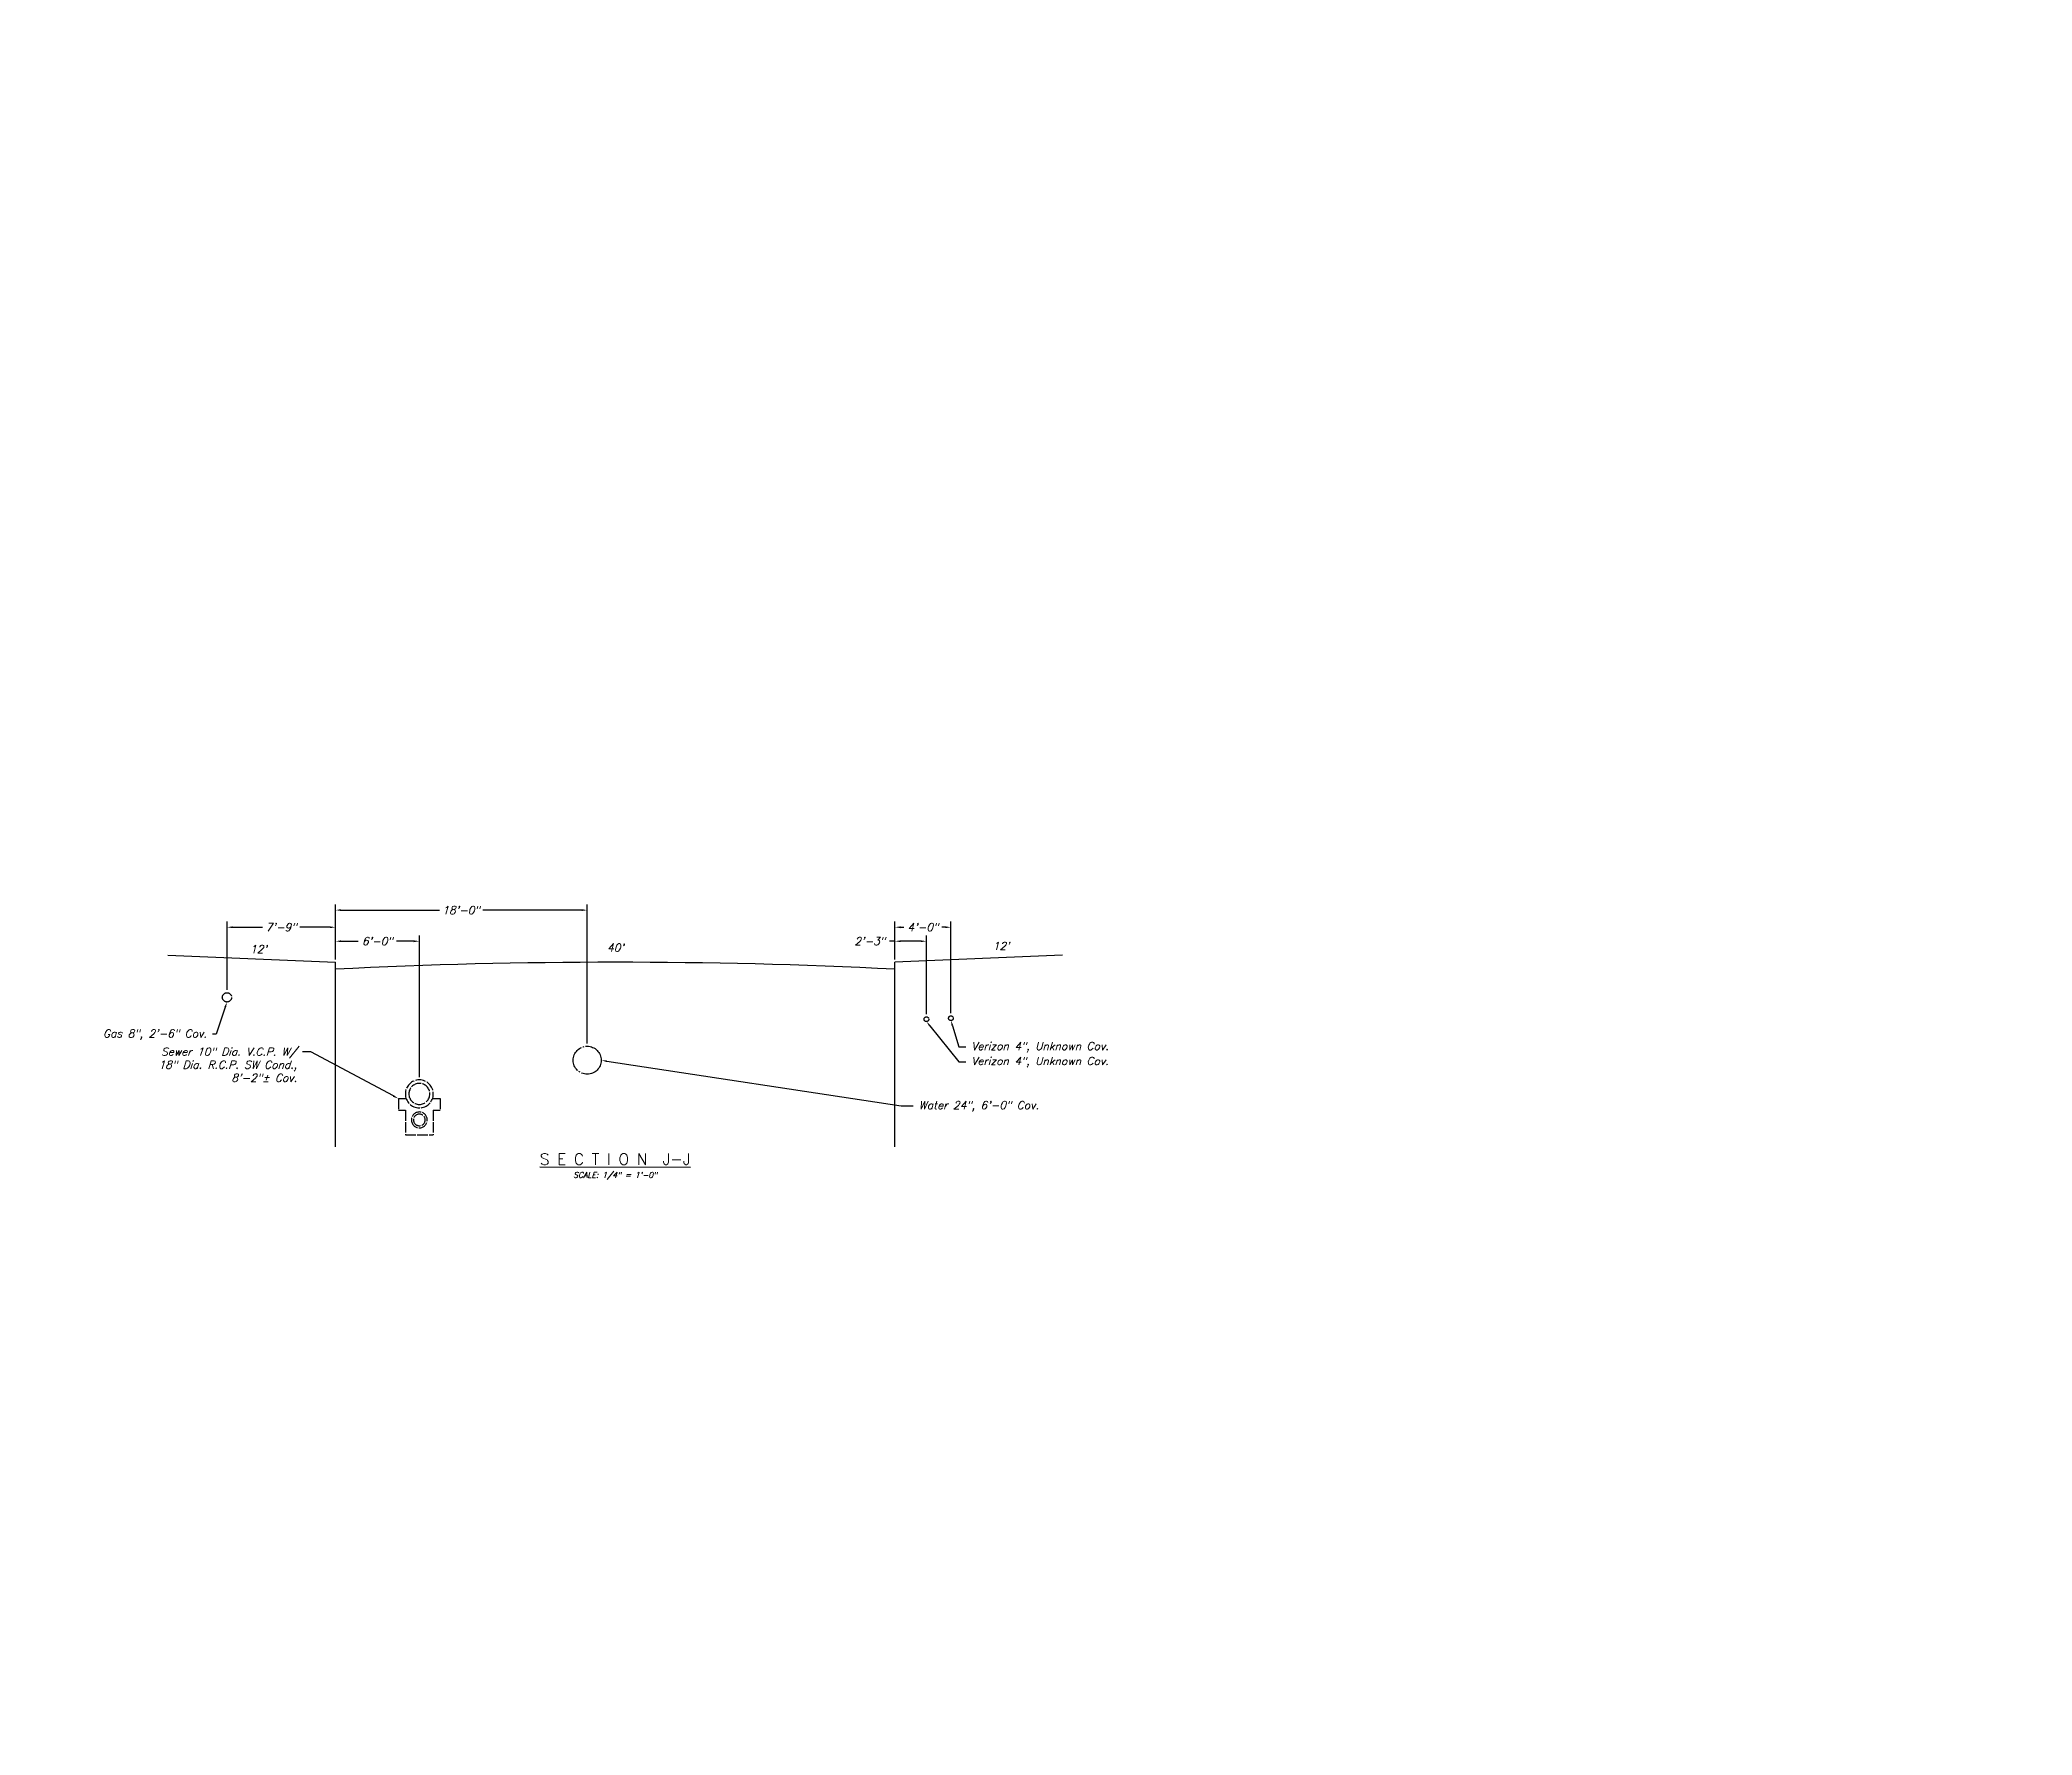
# Model space of a CAD drawing. Header units: feet. Extents: x 2726195 to 2731460, y 295075 to 297838.
# Drawn here: x 2728692.3 to 2728834.7, y 296723.3 to 296844.5 of the extents above; entities that cross this region are included whole.
import ezdxf
from ezdxf import colors
from ezdxf.entities.mleader import LeaderData, LeaderLine
from ezdxf.enums import TextEntityAlignment as Align
from ezdxf.math import Vec2, Vec3

# ---------------------------------------------------------------- set-up
doc = ezdxf.new("R2010")
doc.units = ezdxf.units.FT
doc.header["$MEASUREMENT"] = 0
for name, pattern in [('PWD-NGAS', [2.35, 2, -0.05, 0.1, -0.05, 0.1, -0.05]), ('PWD-SSWR', [3.3, 1.5, -0.15, 1.5, -0.15]), ('PWD-TELE', [1.5, 1, -0.05, 0.1, -0.05, 0.1, -0.05, 0.1, -0.05]), ('PWD-WATR', [2.2, 2, -0.05, 0.1, -0.05])]:
    doc.linetypes.add(name, pattern=pattern)
doc.layers.get('Defpoints').update_dxf_attribs({"color": 8})
for name, color, linetype in [('C-ANNO-SECTION-TXT', 1, 'Continuous'), ('C-EX-MISC', 7, 'Continuous'), ('EX-CURBLINE', 4, 'Continuous'), ('EX-TEXT', 7, 'Continuous'), ('EX-TEXT-GAS', 51, 'Continuous'), ('EX-TEXT-SEWER', 70, 'Continuous'), ('EX-TEXT-VERIZON', 30, 'Continuous'), ('EX-TEXT-VERIZON-W2', 30, 'Continuous'), ('EX-TEXT-WATER', 151, 'Continuous'), ('EX-UTIL-GAS', 51, 'PWD-NGAS'), ('EX-UTIL-SEWER', 70, 'PWD-SSWR'), ('EX-UTIL-VERIZON', 30, 'PWD-TELE'), ('EX-UTIL-WATER', 151, 'PWD-WATR'), ('PROF-TEXT', 7, 'Continuous')]:
    doc.layers.add(name, color=color, linetype=linetype)
doc.styles.add('60', font='simplex.shx', dxfattribs={"oblique": 15, "height": 0.6})
doc.styles.add('EX-100', font='simplex.shx', dxfattribs={"oblique": 15, "height": 0.1})
doc.styles.add('EX-80', font='simplex.shx', dxfattribs={"oblique": 15, "height": 0.08})
doc.styles.add('q140', font='simplex.shx', dxfattribs={"oblique": 15, "height": 0.56})
doc.dimstyles.new('quarter scale', dxfattribs={"dimscale": 4, "dimtxt": 0.14, "dimasz": 0.1, "dimexe": 0.1, "dimexo": 0.05, "dimgap": 0.05, "dimtad": 1, "dimtih": 1, "dimtoh": 1, "dimdec": 0, "dimlfac": 12, "dimzin": 3, "dimdsep": 46, "dimlunit": 3, "dimtxsty": 'q140', "dimcen": 0.05, "dimadec": 0, "dimazin": 0, "dimtfac": 1, "dimtdec": 0, "dimtofl": 0, "dimtmove": 0, "dimatfit": 3, "dimfxl": 1, "dimtolj": 1, "dimtzin": 0, "dimarcsym": 0})

# ---------------------------------------------------------------- blocks, each defined once
blk = doc.blocks.new('A$C7A5C689E')
at = {"layer": 'EX-UTIL-SEWER', "ltscale": 0.5}
for points in [[(-0.95, -0.34), (-1.5, -0.34)], [(-1.5, -0.34), (-1.5, -1.17)], [(-1, -1.17), (-1.5, -1.17)], [(-1, -1.17), (-1, -2.93)], [(1.5, -0.34), (0.95, -0.34)], [(1, -1.17), (1, -2.93)], [(1.5, -1.17), (1, -1.17)], [(1.5, -0.34), (1.5, -1.17)], [(1, -2.93), (-1, -2.93)]]:
    blk.add_lwpolyline(points, dxfattribs=at)
for centre, radius in [((0, 0), 1), ((0, 0), 0.75), ((0, -1.86), 0.567), ((0, -1.86), 0.417)]:
    blk.add_circle(centre, radius, dxfattribs=at)
blk = doc.blocks.new('*D418')
at = {"layer": 'C-EX-MISC', "color": 0, "lineweight": -2, "transparency": 16777216}
for p, q in [((2728705.7, 296776.6), (2728705.7, 296781.48)), ((2728713.45, 296778.78), (2728713.45, 296781.48))]:
    blk.add_line(p, q, dxfattribs=at)
at = {"layer": 'C-EX-MISC', "lineweight": -2, "transparency": 16777216}
for p, q in [((2728706.1, 296781.08), (2728708.23, 296781.08)), ((2728713.05, 296781.08), (2728710.91, 296781.08))]:
    blk.add_line(p, q, dxfattribs=at)
at = {"layer": 'C-EX-MISC', "transparency": 16777216}
for points in [[(2728706.1, 296781.14), (2728706.1, 296781.01), (2728705.7, 296781.08)], [(2728713.05, 296781.14), (2728713.05, 296781.01), (2728713.45, 296781.08)]]:
    blk.add_solid(points, dxfattribs=at)
at = {"layer": 'Defpoints', "color": 0, "transparency": 16777216}
for p in [(2728713.45, 296781.08), (2728713.45, 296778.58), (2728705.7, 296776.4)]:
    blk.add_point(p, dxfattribs=at)
at = {"layer": 'C-EX-MISC', "transparency": 16777216, "insert": (2728709.57, 296781.08), "char_height": 0.56, "attachment_point": 5, "style": 'q140'}
blk.add_mtext('\\A1;7\'-9"', dxfattribs=at)
blk = doc.blocks.new('*D419')
at = {"layer": 'C-EX-MISC', "lineweight": -2, "transparency": 16777216}
for p, q in [((2728753.45, 296780.08), (2728753.05, 296780.08)), ((2728755.3, 296780.08), (2728753.85, 296780.08))]:
    blk.add_line(p, q, dxfattribs=at)
at = {"layer": 'C-EX-MISC', "color": 0, "lineweight": -2, "transparency": 16777216}
for p, q in [((2728753.45, 296778.78), (2728753.45, 296780.48)), ((2728755.7, 296774.87), (2728755.7, 296780.48))]:
    blk.add_line(p, q, dxfattribs=at)
at = {"layer": 'C-EX-MISC', "transparency": 16777216}
for points in [[(2728753.85, 296780.14), (2728753.85, 296780.01), (2728753.45, 296780.08)], [(2728755.3, 296780.14), (2728755.3, 296780.01), (2728755.7, 296780.08)]]:
    blk.add_solid(points, dxfattribs=at)
at = {"layer": 'Defpoints', "color": 0, "transparency": 16777216}
for p in [(2728753.45, 296780.08), (2728753.45, 296778.58), (2728755.7, 296774.67)]:
    blk.add_point(p, dxfattribs=at)
at = {"layer": 'C-EX-MISC', "transparency": 16777216, "insert": (2728751.65, 296780.08), "char_height": 0.56, "attachment_point": 5, "style": 'q140'}
blk.add_mtext('\\A1;2\'-3"', dxfattribs=at)
blk = doc.blocks.new('*D420')
at = {"layer": 'C-EX-MISC', "color": 0, "lineweight": -2, "transparency": 16777216}
for p, q in [((2728753.45, 296778.78), (2728753.45, 296781.48)), ((2728757.45, 296774.94), (2728757.45, 296781.48))]:
    blk.add_line(p, q, dxfattribs=at)
at = {"layer": 'C-EX-MISC', "lineweight": -2, "transparency": 16777216}
for p, q in [((2728753.85, 296781.08), (2728754.08, 296781.08)), ((2728757.05, 296781.08), (2728756.81, 296781.08))]:
    blk.add_line(p, q, dxfattribs=at)
at = {"layer": 'C-EX-MISC', "transparency": 16777216}
for points in [[(2728753.85, 296781.14), (2728753.85, 296781.01), (2728753.45, 296781.08)], [(2728757.05, 296781.14), (2728757.05, 296781.01), (2728757.45, 296781.08)]]:
    blk.add_solid(points, dxfattribs=at)
at = {"layer": 'Defpoints', "color": 0, "transparency": 16777216}
for p in [(2728753.45, 296781.08), (2728753.45, 296778.58), (2728757.45, 296774.74)]:
    blk.add_point(p, dxfattribs=at)
at = {"layer": 'C-EX-MISC', "transparency": 16777216, "insert": (2728755.45, 296781.08), "char_height": 0.56, "attachment_point": 5, "style": 'q140'}
blk.add_mtext('\\A1;4\'-0"', dxfattribs=at)
blk = doc.blocks.new('*D421')
at = {"layer": 'C-EX-MISC', "color": 0, "lineweight": -2, "transparency": 16777216}
for p, q in [((2728713.45, 296778.78), (2728713.45, 296780.48)), ((2728719.45, 296770.36), (2728719.45, 296780.48))]:
    blk.add_line(p, q, dxfattribs=at)
at = {"layer": 'C-EX-MISC', "lineweight": -2, "transparency": 16777216}
for p, q in [((2728713.85, 296780.08), (2728715.08, 296780.08)), ((2728719.05, 296780.08), (2728717.82, 296780.08))]:
    blk.add_line(p, q, dxfattribs=at)
at = {"layer": 'C-EX-MISC', "transparency": 16777216}
for points in [[(2728713.85, 296780.14), (2728713.85, 296780.01), (2728713.45, 296780.08)], [(2728719.05, 296780.14), (2728719.05, 296780.01), (2728719.45, 296780.08)]]:
    blk.add_solid(points, dxfattribs=at)
at = {"layer": 'Defpoints', "color": 0, "transparency": 16777216}
for p in [(2728713.45, 296780.08), (2728713.45, 296778.58), (2728719.45, 296770.16)]:
    blk.add_point(p, dxfattribs=at)
at = {"layer": 'C-EX-MISC', "transparency": 16777216, "insert": (2728716.45, 296780.08), "char_height": 0.56, "attachment_point": 5, "style": 'q140'}
blk.add_mtext('\\A1;6\'-0"', dxfattribs=at)
blk = doc.blocks.new('*D422')
at = {"layer": 'C-EX-MISC', "color": 0, "lineweight": -2, "transparency": 16777216}
for p, q in [((2728713.45, 296778.78), (2728713.45, 296782.7)), ((2728731.45, 296772.77), (2728731.45, 296782.7))]:
    blk.add_line(p, q, dxfattribs=at)
at = {"layer": 'C-EX-MISC', "lineweight": -2, "transparency": 16777216}
for p, q in [((2728713.85, 296782.3), (2728720.89, 296782.3)), ((2728731.05, 296782.3), (2728723.98, 296782.3))]:
    blk.add_line(p, q, dxfattribs=at)
at = {"layer": 'C-EX-MISC', "transparency": 16777216}
for points in [[(2728713.85, 296782.37), (2728713.85, 296782.24), (2728713.45, 296782.3)], [(2728731.05, 296782.37), (2728731.05, 296782.24), (2728731.45, 296782.3)]]:
    blk.add_solid(points, dxfattribs=at)
at = {"layer": 'Defpoints', "color": 0, "transparency": 16777216}
for p in [(2728713.45, 296782.3), (2728713.45, 296778.58), (2728731.45, 296772.57)]:
    blk.add_point(p, dxfattribs=at)
at = {"layer": 'C-EX-MISC', "transparency": 16777216, "insert": (2728722.43, 296782.3), "char_height": 0.56, "attachment_point": 5, "style": 'q140'}
blk.add_mtext('\\A1;18\'-0"', dxfattribs=at)

msp = doc.modelspace()

# ---------------------------------------------------------------- linework, layer by layer
at = {"layer": 'EX-CURBLINE'}
for points in [[(2728701.457, 296779.076), (2728713.447, 296778.575)], [(2728713.447, 296765.379), (2728713.447, 296778.575)], [(2728765.436, 296779.076), (2728753.447, 296778.575)], [(2728753.447, 296765.379), (2728753.447, 296778.575)]]:
    msp.add_lwpolyline(points, dxfattribs=at)
msp.add_arc((2728733.447, 296378.325), 400.25, 87.13581, 92.86419, dxfattribs=at)
at = {"layer": 'EX-UTIL-GAS'}
msp.add_circle((2728705.697, 296776.065), 0.333, dxfattribs=at)
at = {"layer": 'EX-UTIL-VERIZON'}
for centre in [(2728755.697, 296774.502), (2728757.447, 296774.575)]:
    msp.add_circle(centre, 0.167, dxfattribs=at)
at = {"layer": 'EX-UTIL-WATER'}
msp.add_circle((2728731.447, 296771.57), 1, dxfattribs=at)

# ---------------------------------------------------------------- block references
at = {"layer": 'EX-UTIL-SEWER', "ltscale": 0.5, "xscale": -1}
msp.add_blockref('A$C7A5C689E', (2728719.447, 296769.164), dxfattribs=at)

# ---------------------------------------------------------------- texts
at = {"layer": 'C-ANNO-SECTION-TXT', "style": 'q140'}
msp.add_text('%%US E C T I O N  J-J', height=0.8, rotation=359.98451, dxfattribs=at).set_placement((2728733.447, 296764.5), align=Align.MIDDLE_CENTER)
at = {"layer": 'C-ANNO-SECTION-TXT', "style": 'q140', "oblique": 15}
msp.add_text('SCALE: 1/4" = 1\'-0"', height=0.4, rotation=359.98451, dxfattribs=at).set_placement((2728733.447, 296763.37), align=Align.MIDDLE_CENTER)
at = {"layer": 'PROF-TEXT', "char_height": 0.56, "width": 1.55439, "attachment_point": 5, "style": '60'}
for s, insert in [("12'", (2728707.952, 296779.514)), ("40'", (2728733.471, 296779.625)), ("12'", (2728761.038, 296779.734))]:
    msp.add_mtext(s, dxfattribs=dict(at, insert=insert))

# ---------------------------------------------------------------- dimensions: what is measured, and where the dimension line sits
at = {"layer": 'C-EX-MISC'}
dim = msp.add_linear_dim(base=(2728713.447, 296782.302), p1=(2728731.447, 296772.57), p2=(2728713.447, 296778.575), dimstyle='quarter scale', override={"dimtad": 0, "dimclrd": 256, "dimclrt": 256}, dxfattribs=at)
dim.commit()
dim.dimension.update_dxf_attribs({"geometry": '*D422', "text_midpoint": (2728722.433, 296782.302), "dimtype": 160})
for base, p1, p2, picture, middle in [((2728713.447, 296781.075), (2728705.697, 296776.399), (2728713.447, 296778.575), '*D418', (2728709.572, 296781.075)), ((2728753.447, 296781.075), (2728757.447, 296774.742), (2728753.447, 296778.575), '*D420', (2728755.447, 296781.075)), ((2728713.447, 296780.075), (2728719.447, 296770.164), (2728713.447, 296778.575), '*D421', (2728716.447, 296780.075)), ((2728753.447, 296780.075), (2728755.697, 296774.669), (2728753.447, 296778.575), '*D419', (2728751.654, 296780.075))]:
    dim = msp.add_linear_dim(base=base, p1=p1, p2=p2, dimstyle='quarter scale', override={"dimtad": 0, "dimclrd": 256, "dimclrt": 256}, dxfattribs=at)
    dim.commit()
    dim.dimension.update_dxf_attribs({"geometry": picture, "text_midpoint": middle})

# ---------------------------------------------------------------- leaders
at = {"layer": 'EX-TEXT'}
ml = msp.add_multileader_mtext('Standard', dxfattribs=at)
ml.set_content("{\\W1;3' St. \\PWall}", color=256, style='EX-80')
ml.set_leader_properties(color=256, linetype='ByLayer', lineweight=-1)
ml.build(insert=Vec2(0, 0))
ml.multileader.update_dxf_attribs({"dogleg_length": 0.08, "arrow_head_size": 1.6, "scale": 20})
ctx = ml.context
ctx.base_point, ctx.scale, ctx.char_height, ctx.arrow_head_size, ctx.landing_gap_size, ctx.plane_origin, ctx.plane_x_axis, ctx.plane_y_axis = Vec3(2728914.866, 296998.9, -9.982), 20, 1.6, 1.6, 0.8, Vec3(2728911.839, 297008.686, -9.982), Vec3(0.6006034, 0.7995471), Vec3(-0.7995471, 0.6006034)
ctx.text_align_type = 2
notes = []
notes.append((ctx, [(1, (1, 1, 0), (2728920.27, 297006.094, -9.982), (-0.6006034, -0.7995471), 1.058, [(0, [(2728924.888, 297004.487, -9.982)], 0, [])])]))
ctx.mtext.insert, ctx.mtext.text_direction, ctx.mtext.rotation, ctx.mtext.width, ctx.mtext.alignment, ctx.mtext.flow_direction = Vec3(2728918.514, 297005.089, -9.982), Vec3(0.6006034, 0.7995471), -4.7362127, 13.55093, 3, 5
at = {"layer": 'EX-TEXT-GAS'}
ml = msp.add_multileader_mtext('Standard', dxfattribs=at)
ml.set_content('Gas 8", 2\'-6" Cov.', color=256, style='EX-100')
ml.set_leader_properties(color=256, linetype='ByLayer', lineweight=-1)
ml.build(insert=Vec2(0, 0))
ml.multileader.update_dxf_attribs({"dogleg_length": 0.005, "arrow_head_size": 0.4, "scale": 20})
ctx = ml.context
ctx.base_point, ctx.scale, ctx.char_height, ctx.arrow_head_size, ctx.landing_gap_size, ctx.plane_origin = Vec3(2728695.72, 296773.428), 20, 0.56, 0.4, 0.4, Vec3(2728716.971, 296965.222)
ctx.text_align_type = 2
notes.append((ctx, [(0, (1, 1, 0), (2728704.918, 296773.428), (-1, 0), 0.261, [(0, [(2728705.697, 296775.732)], 0, [])])]))
ctx.mtext.insert, ctx.mtext.rotation, ctx.mtext.alignment, ctx.mtext.flow_direction = Vec3(2728704.257, 296773.761), 0.6204318, 3, 5
at = {"layer": 'EX-TEXT-SEWER'}
ml = msp.add_multileader_mtext('Standard', dxfattribs=at)
ml.set_content('{\\Fromans|c0;\\Q17;Sewer 10" Dia. V.C.P. W/\\P18" Dia. R.C.P. SW Cond.,\\P8\'-2"%%P Cov.}', color=256, style='EX-100')
ml.set_leader_properties(color=256, linetype='ByLayer', lineweight=-1)
ml.build(insert=Vec2(0, 0))
ml.multileader.update_dxf_attribs({"dogleg_length": 0.005, "arrow_head_size": 0.4, "scale": 20})
ctx = ml.context
ctx.base_point, ctx.scale, ctx.char_height, ctx.arrow_head_size, ctx.landing_gap_size, ctx.plane_origin = Vec3(2728698.977, 296772.181), 20, 0.56, 0.4, 0.4, Vec3(2728658.557, 296983.247)
ctx.text_align_type = 2
notes.append((ctx, [(0, (1, 1, 0), (2728711.699, 296772.181), (-1, 0), 0.596, [(0, [(2728717.947, 296768.827)], 0, [])])]))
ctx.mtext.insert, ctx.mtext.rotation, ctx.mtext.alignment, ctx.mtext.flow_direction = Vec3(2728710.703, 296772.461), 0.6204318, 3, 5
at = {"layer": 'EX-TEXT-VERIZON'}
ml = msp.add_multileader_mtext('Standard', dxfattribs=at)
ml.set_content('Verizon 4", Unknown Cov.', color=256, style='EX-100')
ml.set_leader_properties(color=256, linetype='ByLayer', lineweight=-1)
ml.build(insert=Vec2(0, 0))
ml.multileader.update_dxf_attribs({"dogleg_length": 0.005, "arrow_head_size": 0.4, "scale": 20})
ctx = ml.context
ctx.base_point, ctx.scale, ctx.char_height, ctx.arrow_head_size, ctx.landing_gap_size, ctx.plane_origin = Vec3(2728758.509, 296771.464), 20, 0.56, 0.4, 0.4, Vec3(2728775.513, 296961.239)
notes.append((ctx, [(1, (1, 1, 0), (2728758.009, 296771.464), (1, 0), 0.5, [(0, [(2728755.697, 296774.336)], 0, [])])]))
ctx.mtext.insert, ctx.mtext.rotation, ctx.mtext.flow_direction = Vec3(2728758.909, 296771.797), 0.6204318, 5
ml = msp.add_multileader_mtext('Standard', dxfattribs=at)
ml.set_content('Verizon 4", Unknown Cov.', color=256, style='EX-100')
ml.set_leader_properties(color=256, linetype='ByLayer', lineweight=-1)
ml.build(insert=Vec2(0, 0))
ml.multileader.update_dxf_attribs({"dogleg_length": 0.005, "arrow_head_size": 0.4, "scale": 20})
ctx = ml.context
ctx.base_point, ctx.scale, ctx.char_height, ctx.arrow_head_size, ctx.landing_gap_size, ctx.plane_origin = Vec3(2728758.509, 296772.526), 20, 0.56, 0.4, 0.4, Vec3(2728775.513, 296962.239)
notes.append((ctx, [(1, (1, 1, 0), (2728758.009, 296772.526), (1, 0), 0.5, [(0, [(2728757.447, 296774.409)], 0, [])])]))
ctx.mtext.insert, ctx.mtext.rotation, ctx.mtext.flow_direction = Vec3(2728758.909, 296772.86), 0.6204318, 5
at = {"layer": 'EX-TEXT-VERIZON-W2'}
ml = msp.add_multileader_mtext('Standard', dxfattribs=at)
ml.set_content('Verizon 4",\\P3\'-0" Cov.', color=256, style='EX-100')
ml.set_leader_properties(color=256, linetype='ByLayer', lineweight=-1)
ml.build(insert=Vec2(0, 0))
ml.multileader.update_dxf_attribs({"dogleg_length": 0.1, "arrow_head_size": 2.8, "scale": 20})
ctx = ml.context
ctx.base_point, ctx.scale, ctx.char_height, ctx.arrow_head_size, ctx.plane_origin, ctx.plane_x_axis, ctx.plane_y_axis = Vec3(2728632.871, 297209.254), 20, 2.8, 2.8, Vec3(2728671.117, 297354.047), Vec3(0.7995471, -0.6006034), Vec3(0.6006034, 0.7995471)
notes.append((ctx, [(1, (1, 1, 0), (2728631.272, 297210.456), (0.7995471, -0.6006034), 2, [(0, [(2728645.954, 297236.948)], 0, [])])]))
ctx.mtext.insert, ctx.mtext.text_direction, ctx.mtext.rotation, ctx.mtext.width, ctx.mtext.flow_direction = Vec3(2728635.311, 297209.173), Vec3(0.7995471, -0.6006034), -0.0238237, 56.10041, 5
at = {"layer": 'EX-TEXT-WATER'}
ml = msp.add_multileader_mtext('Standard', dxfattribs=at)
ml.set_content('Water 24", 6\'-0" Cov.', color=256, style='EX-100')
ml.set_leader_properties(color=256, linetype='ByLayer', lineweight=-1)
ml.build(insert=Vec2(0, 0))
ml.multileader.update_dxf_attribs({"dogleg_length": 0.005, "arrow_head_size": 0.4, "scale": 20})
ctx = ml.context
ctx.base_point, ctx.scale, ctx.char_height, ctx.arrow_head_size, ctx.landing_gap_size, ctx.plane_origin = Vec3(2728754.747, 296768.304), 20, 0.56, 0.4, 0.4, Vec3(2728743.606, 296962.786)
notes.append((ctx, [(1, (1, 1, 0), (2728753.895, 296768.304), (1, 0), 0.851, [(0, [(2728732.447, 296771.57)], 0, [])])]))
ctx.mtext.insert, ctx.mtext.rotation, ctx.mtext.flow_direction = Vec3(2728755.147, 296768.637), 0.6204318, 5
for ctx, leaders in notes:
    for number, flags, end, landing, length, lines in leaders:
        leader = LeaderData()
        leader.index, (leader.has_last_leader_line, leader.has_dogleg_vector, leader.attachment_direction) = number, flags
        leader.last_leader_point, leader.dogleg_vector, leader.dogleg_length = Vec3(end), Vec3(landing), length
        for number, points, colour, breaks in lines:
            line = LeaderLine()
            line.index, line.vertices, line.color, line.breaks = number, Vec3.list(points), colors.encode_raw_color(colour), breaks
            leader.lines.append(line)
        ctx.leaders.append(leader)

doc.saveas('drawing.dxf')
